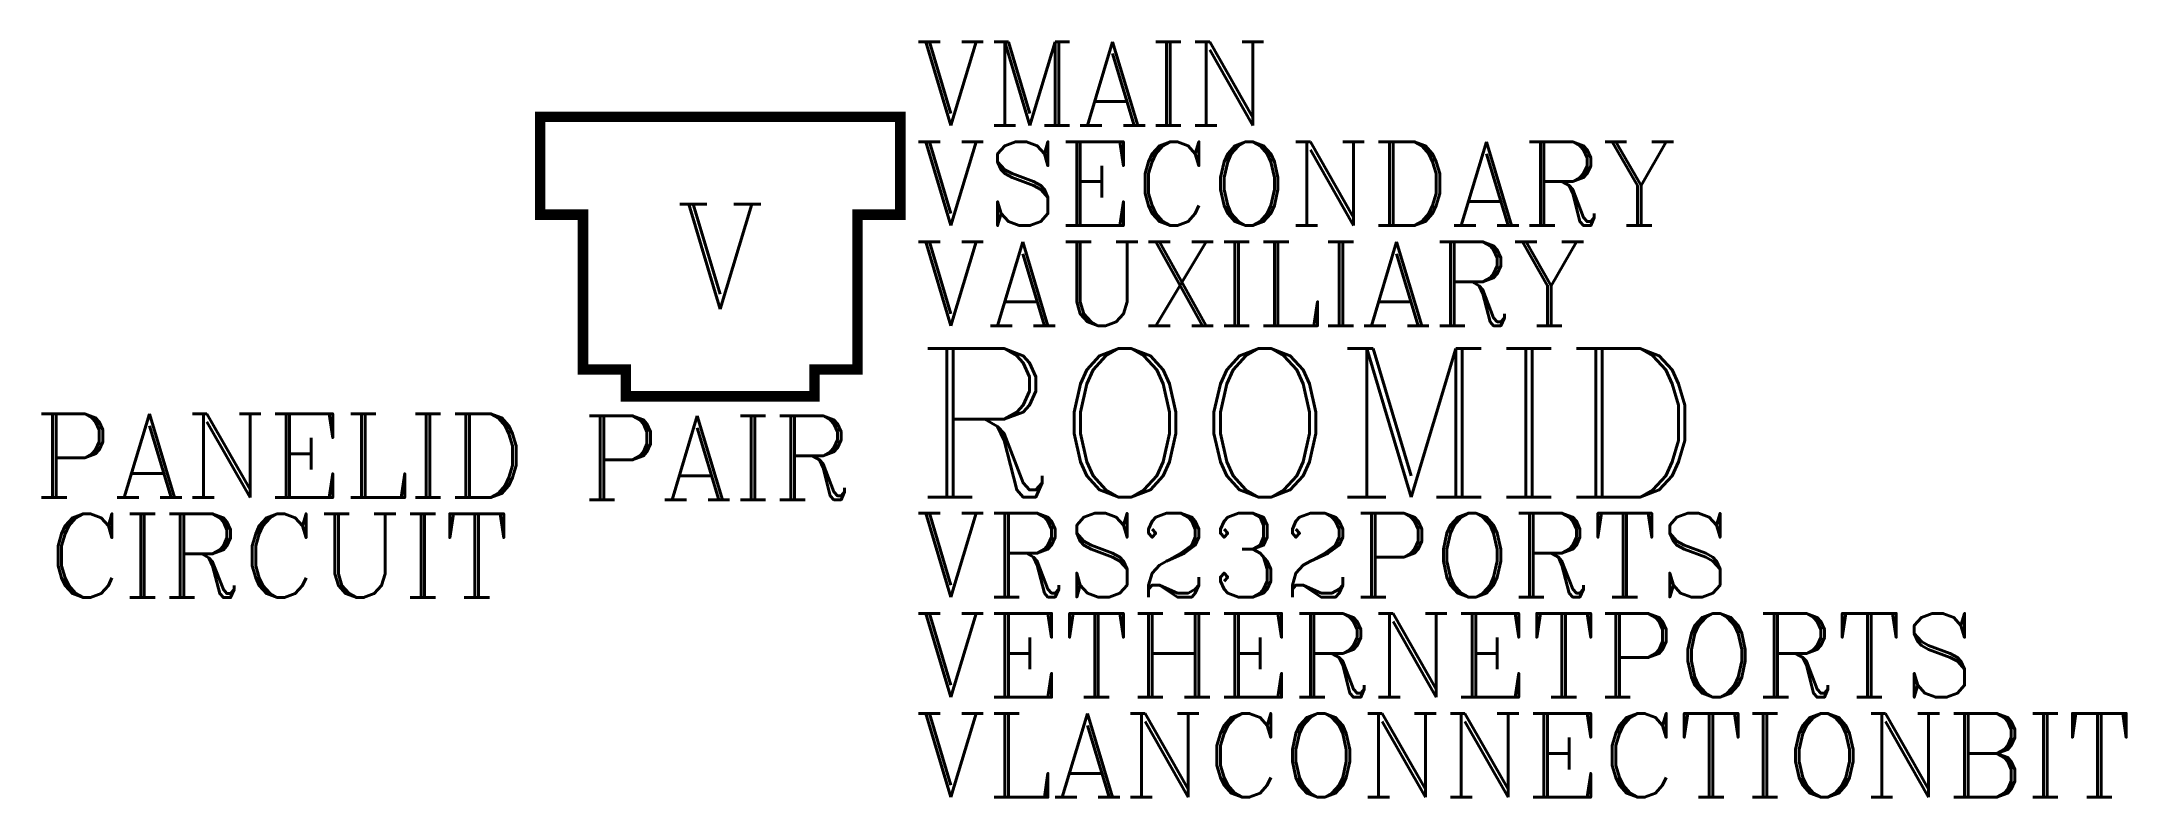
# Model space of a CAD drawing. Header units: inches. Extents: x -49 to 101, y -39 to 15.
import ezdxf
from ezdxf.enums import TextEntityAlignment as Align

# ---------------------------------------------------------------- set-up
doc = ezdxf.new("R2010")
doc.units = ezdxf.units.IN
doc.header["$LTSCALE"] = 48
doc.header["$MEASUREMENT"] = 0
doc.styles.add('ROMANC', font='COMPLEX.SHX')
doc.styles.add('WSNotes', font='complex.shx', dxfattribs={"height": 18})

msp = doc.modelspace()

# ---------------------------------------------------------------- texts
at = {"flags": 1}
for tag, p, s, height, style in [('VMAIN', (13.93, 9.38), '', 6, 'ROMANC'), ('VSECONDARY', (13.93, 2.22), '', 6, 'ROMANC'), ('VAUXILIARY', (13.93, -4.95), '', 6, 'ROMANC'), ('ROOMID', (13.93, -17.21), '', 10.62, 'WSNotes'), ('VRS232PORTS', (13.93, -24.37), '5', 6, 'ROMANC'), ('VETHERNETPORTS', (13.93, -31.54), '1', 6, 'ROMANC'), ('VLANCONNECTIONBIT', (13.93, -38.7), '0', 6, 'ROMANC')]:
    msp.add_attdef(tag, p, s, height=height, dxfattribs=dict(at, style=style))
at = {"style": 'ROMANC'}
for tag, p in [('PANELID', (-49.06, -17.25)), ('PAIR', (-9.87, -17.4))]:
    msp.add_attdef(tag, p, '', height=6, dxfattribs=at)
msp.add_attdef('CIRCUIT', text='', height=6, dxfattribs=at).set_placement((-31.56, -18.41), align=Align.TOP_CENTER)

# ---------------------------------------------------------------- wipeouts: each hides what was drawn before it
msp.add_wipeout([(-12.88, 10), (12.88, 10), (12.88, -10), (-12.88, -10)])

# ---------------------------------------------------------------- next in the draw order: linework, layer by layer
at = {"linetype": 'Continuous', "const_width": 0.75}
msp.add_lwpolyline([(6.75, -8.08), (6.75, -10), (-6.75, -10), (-6.75, -8.08), (-9.82, -8.08), (-9.82, 3), (-12.88, 3), (-12.88, 10), (12.88, 10), (12.88, 3), (9.82, 3), (9.82, -8.08)], close=True, dxfattribs=at)

# ---------------------------------------------------------------- next in the draw order: texts
at = {"style": 'ROMANC'}
msp.add_text('V', height=7.51, dxfattribs=at).set_placement((0, 0), align=Align.MIDDLE_CENTER)

doc.saveas('drawing.dxf')
